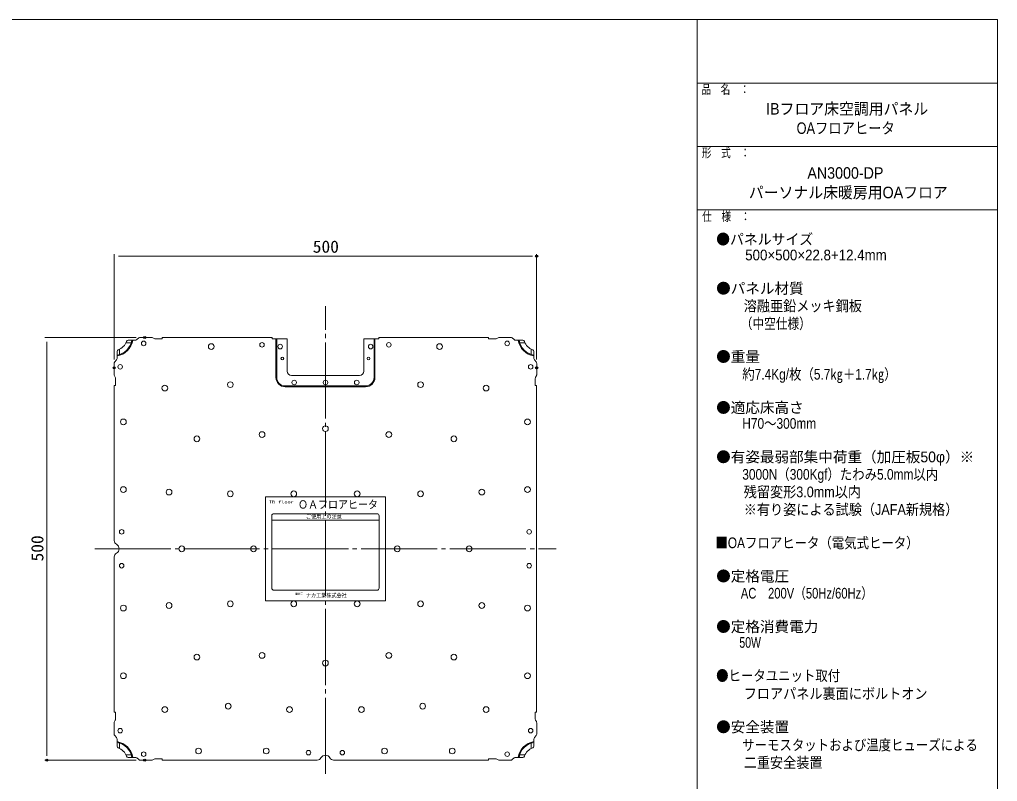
# Model space of a CAD drawing. Units: millimetres, scale not verified. Extents: x -1000 to 1000, y -692 to 693.
# Drawn here: x -157 to 1000, y -208 to 693 of the extents above; entities that cross this region are included whole.
import ezdxf
from ezdxf.enums import TextEntityAlignment as Align

# ---------------------------------------------------------------- set-up
doc = ezdxf.new("R2010")
doc.units = ezdxf.units.MM
doc.header["$LTSCALE"] = 5
doc.header["$PDMODE"] = 32
doc.header["$PDSIZE"] = 2.5
doc.linetypes.add('LONG_CHAIN', pattern=[21, 18, -1, 1, -1])
for name, color, linetype, lineweight in [('0-0_zumenwaku', 5, 'Continuous', 9), ('0-2_中心線', 1, 'LONG_CHAIN', 9), ('0-3_一般寸法', 1, 'Continuous', 9), ('0-4_0', 3, 'Continuous', 9), ('0-8_1-1', 2, 'Continuous', 9), ('0-C_ヒーター', 4, 'Continuous', 9)]:
    doc.layers.add(name, color=color, linetype=linetype, lineweight=lineweight)
doc.layers.add('0-1_moji', color=2, linetype='Continuous')
doc.layers.add('0-5_Defpoints', color=7, linetype='Continuous')
doc.styles.add('ＭＳ ゴシック', font='')
doc.styles.add('ＭＳ Ｐゴシック', font='')
doc.styles.get('ＭＳ ゴシック').set_extended_font_data('MS Gothic')
doc.styles.get('ＭＳ Ｐゴシック').set_extended_font_data('MS PGothic')

msp = doc.modelspace()

# ---------------------------------------------------------------- linework, layer by layer
at = {"layer": '0-0_zumenwaku'}
for p, q in [((645.006, 692.551), (645.006, -692.449)), ((645.006, 617.551), (1000.006, 617.551)), ((645.006, 542.551), (1000.006, 542.551)), ((645.006, 467.551), (1000.006, 467.551))]:
    msp.add_line(p, q, dxfattribs=at)
msp.add_lwpolyline([(-999.994, -692.449), (1000.006, -692.449), (1000.006, 692.551), (-999.994, 692.551)], close=True, dxfattribs=at)
at = {"layer": '0-2_中心線'}
for p, q in [((205.212, -198.983), (205.212, 353.888)), ((-67.676, 67.055), (478.1, 67.055))]:
    msp.add_line(p, q, dxfattribs=at)
at = {"layer": '0-3_一般寸法'}
for p, q in [((-44.588, 290.855), (-44.588, 415.441)), ((-39.588, 412.941), (450.012, 412.941)), ((455.012, 290.855), (455.012, 415.441)), ((-18.588, 316.855), (-126.831, 316.855)), ((-124.331, 311.855), (-124.331, -177.744)), ((-18.588, -182.744), (-126.831, -182.744))]:
    msp.add_line(p, q, dxfattribs=at)
at = {"layer": '0-5_Defpoints'}
for p in [(455.012, 412.941), (-8.588, 316.855), (-44.588, 280.855), (455.012, 280.855), (-124.331, -182.744), (-8.588, -182.744)]:
    msp.add_point(p, dxfattribs=at)
at = {"layer": '0-8_1-1'}
for p, q in [((-19.891, 313.555), (-28.175, 313.555)), ((-15.628, 316.241), (-17.948, 314.27)), ((-0.579, 316.955), (-13.685, 316.955)), ((2.524, 315.645), (0.9, 316.566)), ((4.003, 315.255), (12.212, 315.255)), ((12.212, 315.255), (12.212, 316.855)), ((12.212, 316.855), (142.212, 316.855)), ((142.212, 315.255), (142.212, 316.855)), ((142.212, 315.255), (159.912, 315.255)), ((146.712, 269.555), (146.712, 315.255)), ((147.712, 269.555), (147.712, 315.255)), ((159.912, 277.055), (159.912, 315.255)), ((268.212, 315.255), (250.512, 315.255)), ((250.512, 277.055), (250.512, 315.255)), ((262.712, 269.555), (262.712, 315.255)), ((263.712, 269.555), (263.712, 315.255)), ((268.212, 315.255), (268.212, 316.855)), ((398.212, 316.855), (268.212, 316.855)), ((398.212, 315.255), (398.212, 316.855)), ((406.421, 315.255), (398.212, 315.255)), ((407.9, 315.645), (409.524, 316.566)), ((411.003, 316.955), (424.109, 316.955)), ((426.052, 316.241), (428.372, 314.27)), ((430.314, 313.555), (438.598, 313.555)), ((-38.288, 296.713), (-38.288, 302.984)), ((-24.446, 310.555), (-30.717, 310.555)), ((434.87, 310.555), (441.141, 310.555)), ((448.712, 296.713), (448.712, 302.984)), ((-43.974, 287.896), (-42.002, 290.215)), ((-41.288, 292.158), (-41.288, 300.442)), ((451.712, 292.158), (451.712, 300.442)), ((454.398, 287.896), (452.426, 290.215)), ((-44.688, 272.846), (-44.688, 285.952)), ((455.112, 272.846), (455.112, 285.952)), ((-43.378, 269.743), (-44.298, 271.367)), ((-42.988, 268.264), (-42.988, 260.055)), ((164.912, 272.055), (205.212, 272.055)), ((245.512, 272.055), (205.212, 272.055)), ((453.412, 268.264), (453.412, 260.055)), ((453.802, 269.743), (454.722, 271.367)), ((-44.588, 260.055), (-44.589, 76.749)), ((-42.988, 260.055), (-44.588, 260.055)), ((157.712, 259.555), (205.212, 259.555)), ((157.712, 258.555), (205.212, 258.555)), ((252.712, 259.555), (205.212, 259.555)), ((252.712, 258.555), (205.212, 258.555)), ((453.412, 260.055), (455.012, 260.055)), ((455.012, 260.055), (455.013, 67.055)), ((455.012, -125.945), (455.013, 67.055)), ((-44.588, -125.945), (-44.589, 57.362)), ((-42.988, -125.944), (-44.588, -125.944)), ((-42.988, -134.154), (-42.988, -125.944)), ((453.412, -125.944), (455.012, -125.944)), ((453.412, -134.154), (453.412, -125.944)), ((-44.688, -138.735), (-44.688, -151.842)), ((-43.378, -135.632), (-44.298, -137.256)), ((453.802, -135.632), (454.722, -137.256)), ((455.112, -138.735), (455.112, -151.842)), ((-43.974, -153.785), (-42.002, -156.104)), ((-41.288, -158.047), (-41.288, -166.331)), ((451.712, -158.047), (451.712, -166.331)), ((454.398, -153.785), (452.426, -156.104)), ((-38.288, -162.602), (-38.288, -168.873)), ((448.712, -162.602), (448.712, -168.873)), ((-24.446, -176.445), (-30.717, -176.445)), ((-19.891, -179.445), (-28.175, -179.445)), ((-15.628, -182.13), (-17.948, -180.159)), ((-0.579, -182.844), (-13.685, -182.844)), ((2.524, -181.534), (0.9, -182.455)), ((4.003, -181.145), (12.212, -181.145)), ((12.212, -181.145), (12.212, -182.745)), ((12.212, -182.745), (195.518, -182.745)), ((398.212, -182.745), (214.906, -182.745)), ((398.212, -181.145), (398.212, -182.745)), ((406.421, -181.145), (398.212, -181.145)), ((407.9, -181.534), (409.524, -182.455)), ((411.003, -182.844), (424.109, -182.844)), ((426.052, -182.13), (428.372, -180.159)), ((430.314, -179.445), (438.598, -179.445)), ((434.87, -176.445), (441.141, -176.445))]:
    msp.add_line(p, q, dxfattribs=at)
for centre, radius in [((-9.788, 309.805), 2.7), ((420.212, 309.805), 2.7), ((70.212, 306.055), 3.4), ((130.212, 308.055), 2.7), ((151.712, 306.055), 2.7), ((258.712, 306.055), 2.7), ((280.212, 308.055), 2.7), ((340.212, 306.055), 3.4), ((154.212, 292.055), 1.6), ((256.212, 292.055), 1.6), ((-37.538, 282.056), 2.7), ((447.962, 282.056), 2.7), ((168.212, 263.555), 2.7), ((205.212, 263.555), 2.7), ((242.212, 263.555), 2.7), ((15.212, 257.055), 3.4), ((92.712, 261.055), 3.4), ((317.712, 261.055), 3.4), ((395.212, 257.055), 3.4), ((-33.788, 217.055), 3.4), ((444.212, 217.055), 3.4), ((205.212, 209.055), 3.4), ((53.212, 197.055), 3.4), ((130.212, 202.055), 3.4), ((280.212, 202.055), 3.4), ((357.212, 197.055), 3.4), ((-33.788, 137.055), 3.4), ((444.212, 137.055), 3.4), ((20.212, 134.055), 3.4), ((92.712, 132.055), 3.4), ((167.712, 132.055), 3.4), ((242.712, 132.055), 3.4), ((317.712, 132.055), 3.4), ((390.212, 134.055), 3.4), ((-35.788, 87.055), 2.7), ((446.212, 87.055), 2.7), ((35.212, 67.055), 3.4), ((120.212, 67.055), 3.4), ((290.212, 67.055), 3.4), ((375.212, 67.055), 3.4), ((-35.788, 47.055), 2.7), ((446.212, 47.055), 2.7), ((-33.788, -2.945), 3.4), ((20.212, 0.055), 3.4), ((92.712, 2.055), 3.4), ((167.712, 2.055), 3.4), ((242.712, 2.055), 3.4), ((317.712, 2.055), 3.4), ((390.212, 0.055), 3.4), ((444.212, -2.945), 3.4), ((53.212, -60.945), 3.4), ((130.212, -58.945), 3.4), ((280.212, -58.945), 3.4), ((357.212, -60.945), 3.4), ((205.212, -67.945), 3.4), ((-33.788, -82.945), 3.4), ((444.212, -82.945), 3.4), ((90.212, -118.945), 3.4), ((320.212, -118.945), 3.4), ((15.212, -122.945), 3.4), ((162.712, -122.945), 3.4), ((247.712, -122.945), 3.4), ((395.212, -122.945), 3.4), ((-37.538, -147.945), 2.7), ((447.962, -147.945), 2.7), ((-9.788, -175.695), 2.7), ((55.212, -171.945), 3.4), ((135.212, -171.945), 3.4), ((185.212, -173.945), 2.7), ((225.212, -173.945), 2.7), ((275.212, -171.945), 3.4), ((355.212, -171.945), 3.4), ((420.212, -175.695), 2.7)]:
    msp.add_circle(centre, radius, dxfattribs=at)
for centre, radius, start, end in [((-44.788, 317.055), 22.355, 279.00734, 350.99266), ((-44.788, 317.055), 21.355, 279.43291, 350.56711), ((-28.175, 311.555), 2, 90, 161.68265), ((-19.891, 316.555), 3, 270, 310.36461), ((-13.685, 313.955), 3, 90, 130.36461), ((-0.579, 313.955), 3, 60.46451, 90), ((4.003, 318.255), 3, 240.46368, 270), ((406.421, 318.255), 3, 270, 299.53632), ((411.003, 313.955), 3, 90, 119.53549), ((424.109, 313.955), 3, 49.63539, 90), ((430.314, 316.555), 3, 229.63539, 270), ((455.212, 317.055), 22.355, 189.00734, 260.99266), ((455.212, 317.055), 21.355, 189.43289, 260.56709), ((438.598, 311.555), 2, 18.31735, 90), ((-39.288, 300.442), 2, 108.31735, 180), ((-44.788, 317.055), 15.5, 288.31772, 341.68228), ((455.212, 317.055), 15.5, 198.31772, 251.68228), ((449.712, 300.442), 2, 0, 71.68265), ((-44.288, 292.158), 3, 319.63539, 0), ((454.712, 292.158), 3, 180, 220.36461), ((-41.688, 285.953), 3, 139.63539, 180), ((452.112, 285.953), 3, 0, 40.36461), ((-41.688, 272.846), 3, 180, 209.53549), ((-45.988, 268.264), 3, 0, 29.53632), ((157.712, 269.555), 11, 180, 270), ((157.712, 269.555), 10, 180, 270), ((164.912, 277.055), 5, 180, 270), ((245.512, 277.055), 5, 270, 0), ((252.712, 269.555), 11, 270, 0), ((252.712, 269.555), 10, 270, 0), ((456.412, 268.264), 3, 150.46368, 180), ((452.112, 272.846), 3, 330.46451, 0), ((-39.589, 76.749), 5, 180, 241.79317), ((-44.788, 67.055), 6, 298.20468, 61.79532), ((-39.589, 57.362), 5, 118.20683, 180), ((-39.589, 57.362), 5, 118.20683, 180), ((-41.688, -138.735), 3, 150.46451, 180), ((-45.988, -134.154), 3, 330.46368, 0), ((456.412, -134.154), 3, 180, 209.53632), ((452.112, -138.735), 3, 0, 29.53549), ((-41.688, -151.842), 3, 180, 220.36461), ((-44.288, -158.047), 3, 0, 40.36461), ((-44.788, -182.945), 22.355, 9.00734, 80.99266), ((-44.788, -182.945), 21.355, 9.43289, 80.56709), ((455.212, -182.945), 22.355, 99.00734, 170.99266), ((455.212, -182.945), 21.355, 99.43291, 170.56711), ((454.712, -158.047), 3, 139.63539, 180), ((452.112, -151.842), 3, 319.63539, 0), ((-39.288, -166.331), 2, 180, 251.68265), ((-44.788, -182.945), 15.5, 18.31772, 71.68228), ((455.212, -182.945), 15.5, 108.31772, 161.68228), ((449.712, -166.331), 2, 288.31735, 0), ((-28.175, -177.445), 2, 198.31735, 270), ((-19.891, -182.444), 3, 49.63539, 90), ((-13.685, -179.845), 3, 229.63539, 270), ((-0.579, -179.844), 3, 270, 299.53549), ((4.003, -184.145), 3, 90, 119.53632), ((195.518, -177.746), 5, 270, 331.79317), ((205.212, -182.945), 6, 28.20468, 151.79532), ((214.906, -177.746), 5, 208.20683, 270), ((214.906, -177.746), 5, 208.20683, 270), ((406.421, -184.145), 3, 60.46368, 90), ((411.003, -179.844), 3, 240.46451, 270), ((424.109, -179.845), 3, 270, 310.36461), ((430.314, -182.444), 3, 90, 130.36461), ((438.598, -177.445), 2, 270, 341.68265)]:
    msp.add_arc(centre, radius, start, end, dxfattribs=at)
at = {"layer": '0-C_ヒーター'}
for p, q in [((134.212, 128.555), (134.212, 5.555)), ((134.212, 128.555), (276.212, 128.555)), ((276.212, 128.555), (276.212, 5.555)), ((141.712, 106.055), (141.712, 20.555)), ((144.212, 108.555), (266.212, 108.555)), ((268.712, 106.055), (268.712, 20.555)), ((141.712, 101.055), (268.712, 101.055)), ((144.212, 18.055), (266.212, 18.055)), ((134.212, 5.555), (276.212, 5.555))]:
    msp.add_line(p, q, dxfattribs=at)
for centre, start, end in [((144.212, 106.055), 90, 180), ((266.212, 106.055), 0, 90), ((144.212, 20.555), 180, 270), ((266.212, 20.555), 270, 0)]:
    msp.add_arc(centre, 2.5, start, end, dxfattribs=at)

# ---------------------------------------------------------------- texts
at = {"layer": '0-0_zumenwaku', "style": 'ＭＳ Ｐゴシック', "width": 0.75}
for s, p in [('品\u3000名\u3000：', (649.86, 601.505)), ('形\u3000式\u3000：', (650.37, 526.555)), ('仕\u3000様\u3000：', (650.77, 451.275))]:
    msp.add_text(s, height=10.85, dxfattribs=at).set_placement(p, align=Align.BOTTOM_LEFT)
at = {"layer": '0-1_moji', "style": 'ＭＳ Ｐゴシック'}
for s, height, width, p in [('IBフロア床空調用パネル', 13.56, 0.95, (726.444, 576.217)), ('OAフロアヒータ', 13.56, 0.85, (762.487, 553.396)), ('AN3000-DP', 13.56, 0.95, (775.225, 500.391)), ('パーソナル床暖房用OAフロア', 13.56, 0.95, (706, 477.358)), ('●パネルサイズ', 12.65, 0.95, (667.315, 422.82)), ('\u3000\u3000500×500×22.8+12.4mm', 12.65, 0.95, (668.902, 404.165)), ('\u3000\u3000溶融亜鉛メッキ鋼板', 12.65, 0.9, (668.902, 343.981)), ('\u3000\u3000（中空仕様）', 12.65, 0.8, (668.902, 323.18)), ('\u3000\u3000約7.4Kg/枚（5.7㎏＋1.7㎏）', 12.65, 0.85, (668.902, 263.268)), ('\u3000\u3000H70～300mm', 12.65, 0.85, (668.902, 205.093)), ('\u3000\u30003000N（300Kgf）たわみ5.0mm以内', 12.65, 0.85, (668.902, 144.913)), ('\u3000\u3000残留変形3.0mm以内', 12.65, 0.9, (668.902, 124.178)), ('\u3000\u3000※有り姿による試験（JAFA新規格）', 12.65, 0.9, (668.902, 103.377)), ('■OAフロアヒータ（電気式ヒータ）', 12.65, 0.85, (666.452, 64.007)), ('\u3000\u3000AC\u3000200V（50Hz/60Hz）', 12.65, 0.8, (668.902, 4.438)), ('\u3000\u300050W', 12.65, 0.75, (668.902, -53.76)), ('●ヒータユニット取付', 12.65, 0.85, (667.315, -93.013)), ('\u3000\u3000フロアパネル裏面にボルトオン', 12.65, 0.9, (668.902, -114.15)), ('\u3000\u3000サーモスタットおよび温度ヒューズによる', 12.65, 0.85, (668.902, -174.971)), ('\u3000\u3000二重安全装置', 12.65, 0.9, (668.902, -195.748))]:
    msp.add_text(s, height=height, dxfattribs=dict(at, width=width)).set_placement(p, align=Align.BOTTOM_LEFT)
for s, p in [('●パネル材質', (667.315, 364.714)), ('●重量', (667.315, 284.009)), ('●適応床高さ', (667.315, 223.767)), ('●有姿最弱部集中荷重（加圧板50φ）※', (667.315, 165.513)), ('●定格電圧', (667.315, 24.574)), ('●定格消費電力', (667.315, -35.086)), ('●安全装置', (667.315, -153.636))]:
    msp.add_text(s, height=12.65, dxfattribs=at).set_placement(p, align=Align.BOTTOM_LEFT)
at = {"layer": '0-3_一般寸法', "color": 2, "style": 'ＭＳ ゴシック', "width": 1.05}
msp.add_text('500', height=14.44, dxfattribs=at).set_placement((190.212, 412.666), align=Align.BOTTOM_LEFT)
msp.add_text('500', height=14.44, rotation=90, dxfattribs=at).set_placement((-124.055, 52.055), align=Align.BOTTOM_LEFT)
at = {"layer": '0-4_0', "color": 7, "style": 'ＭＳ ゴシック'}
for s, height, width, p in [('IB-floor', 3.608, 1.5, (138.335, 119.508)), ('ＯＡフロアヒータ', 9.621, 0.9, (172.801, 111.637)), ('ご使用上の注意', 4.802, 0.9, (182.205, 101.366)), ('製造元', 2.405, 0.9, (169.556, 11.822)), ('ナカ工業株式会社', 4.802, 0.9, (182.016, 8.179))]:
    msp.add_text(s, height=height, dxfattribs=dict(at, width=width)).set_placement(p, align=Align.BOTTOM_LEFT)

doc.saveas('drawing.dxf')
